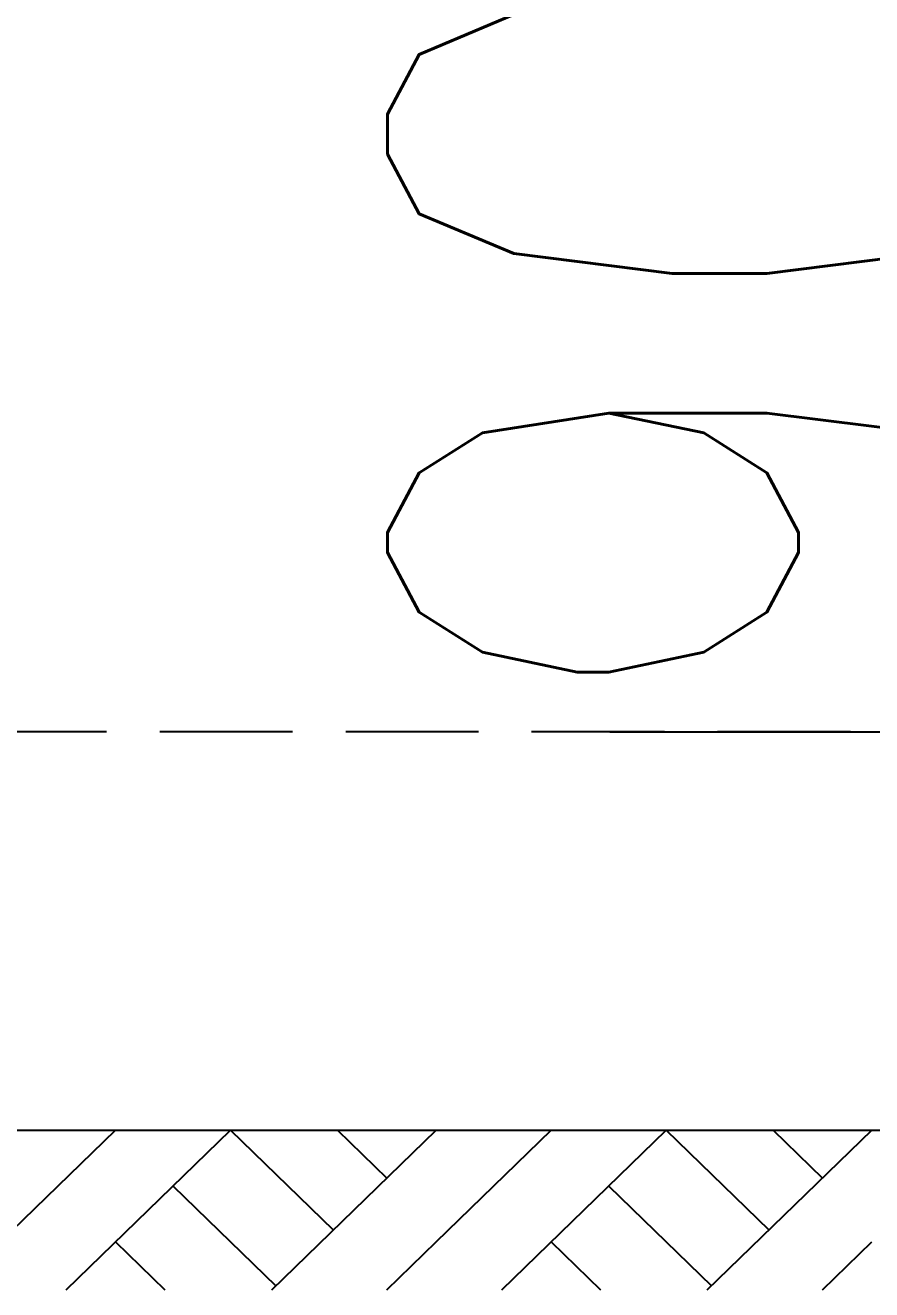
# Model space of a CAD drawing. Extents: x 220580 to 2027826, y -309201 to 71987.
# Drawn here: x 1042219 to 1042856, y -178096 to -177145 of the extents above; entities that cross this region are included whole.
import ezdxf

# ---------------------------------------------------------------- set-up
doc = ezdxf.new("R2010")
doc.units = 0
doc.linetypes.add('DASH', pattern=[0.35, 0.25, -0.1])
doc.linetypes.add('ZN-DOT', pattern=[0.25, 0, -0.25])
for name, color, linetype in [('!ZN6-层高线-8', 8, 'ZN-DOT'), ('20剖面图$0$A-HATCH-1', 252, 'Continuous'), ('20剖面图$0$A-SFCE', 30, 'Continuous'), ('DIM', 173, 'Continuous')]:
    doc.layers.add(name, color=color, linetype=linetype)
doc.styles.add('DHTEXT-1', font='ROMANS.shx', dxfattribs={"width": 0.7, "bigfont": 'CHINESE.shx'})
doc.dimstyles.new('ZN200', dxfattribs={"dimscale": 200, "dimtxt": 2.5, "dimasz": 1.5, "dimexe": 1, "dimexo": 2, "dimgap": 0.9, "dimtad": 1, "dimdec": 0, "dimdsep": 46, "dimtxsty": 'DHTEXT-1', "dimblk": 'ARCHTICK', "dimcen": 2.5, "dimclrd": 173, "dimclre": 173, "dimclrt": 7, "dimazin": 2, "dimtfac": 1, "dimtdec": 0, "dimtix": 1, "dimtmove": 2, "dimatfit": 3, "dimfxl": 0, "dimtolj": 1, "dimtzin": 0, "dimarcsym": 0})

# ---------------------------------------------------------------- blocks, each defined once
blk = doc.blocks.new('20剖面图$0$$LinePat$素土夯实')
at = {"color": 0}
for p, q in [((0, -210), (210, 0)), ((120, -300), (420, 0)), ((420, 0), (607.5, -187.5)), ((495, -300), (795, 0)), ((615, 0), (705, -90)), ((315, -105), (502.5, -292.5)), ((210, -210), (300, -300)), ((705, -300), (795, -210))]:
    blk.add_line(p, q, dxfattribs=at)
blk = doc.blocks.new('_ArchTick')
at = {"color": 0, "linetype": 'ByBlock', "const_width": 0.4}
blk.add_lwpolyline([(-0.5, -0.5), (0.5, 0.5)], dxfattribs=at)
blk = doc.blocks.new('*D1159')
at = {"layer": 'Defpoints', "color": 0, "ltscale": 2000, "transparency": 16777216}
for p in [(1042005.68, -176776.43), (1043171.79, -176776.43), (1042259.13, -177676.43)]:
    blk.add_point(p, dxfattribs=at)
at = {"layer": 'DIM', "color": 173, "linetype": 'ByBlock', "lineweight": -2, "ltscale": 2000, "transparency": 16777216}
for p, q in [((1043171.79, -176776.43), (1043171.79, -176476.43)), ((1042405.68, -176776.43), (1043371.79, -176776.43)), ((1043171.79, -177676.43), (1043171.79, -176776.43)), ((1042659.13, -177676.43), (1043371.79, -177676.43)), ((1043171.79, -177676.43), (1043171.79, -177976.43))]:
    blk.add_line(p, q, dxfattribs=at)
at = {"layer": 'DIM', "color": 173, "lineweight": -2, "ltscale": 2000, "transparency": 16777216, "xscale": 300, "yscale": 300, "zscale": 300}
for p, rotation in [((1043171.79, -176776.43), 270), ((1043171.79, -177676.43), 90)]:
    blk.add_blockref('_ArchTick', p, dxfattribs=dict(at, rotation=rotation))
at = {"layer": 'DIM', "color": 7, "ltscale": 2000, "transparency": 16777216, "insert": (1042741.79, -177226.43), "char_height": 500, "attachment_point": 5, "rotation": 90, "style": 'DHTEXT-1'}
blk.add_mtext('\\A1;900', dxfattribs=at)

msp = doc.modelspace()

# ---------------------------------------------------------------- linework, layer by layer
at = {"layer": '!ZN6-层高线-8', "linetype": 'DASH', "ltscale": 400}
msp.add_line((1049420.33, -177676.43), (1038617.43, -177676.43), dxfattribs=at)
at = {"layer": '20剖面图$0$A-SFCE'}
msp.add_line((1042104.67, -177976.43), (1047509.33, -177976.43), dxfattribs=at)

# ---------------------------------------------------------------- block references
at = {"layer": '20剖面图$0$A-HATCH-1', "xscale": 0.4125783373255768, "yscale": 0.4, "zscale": 0.4}
for p in [(1042200.38, -177976.43), (1042528.38, -177976.43)]:
    msp.add_blockref('20剖面图$0$$LinePat$素土夯实', p, dxfattribs=at)

# ---------------------------------------------------------------- dimensions: what is measured, and where the dimension line sits
at = {"layer": 'DIM', "ltscale": 2000}
dim = msp.add_linear_dim(base=(1043171.79, -176776.43), p1=(1042259.13, -177676.43), p2=(1042005.68, -176776.43), angle=90, dimstyle='ZN200', dxfattribs=at)
dim.commit()
dim.dimension.update_dxf_attribs({"geometry": '*D1159', "text_midpoint": (1042741.79, -177226.43)})

doc.saveas('drawing.dxf')
